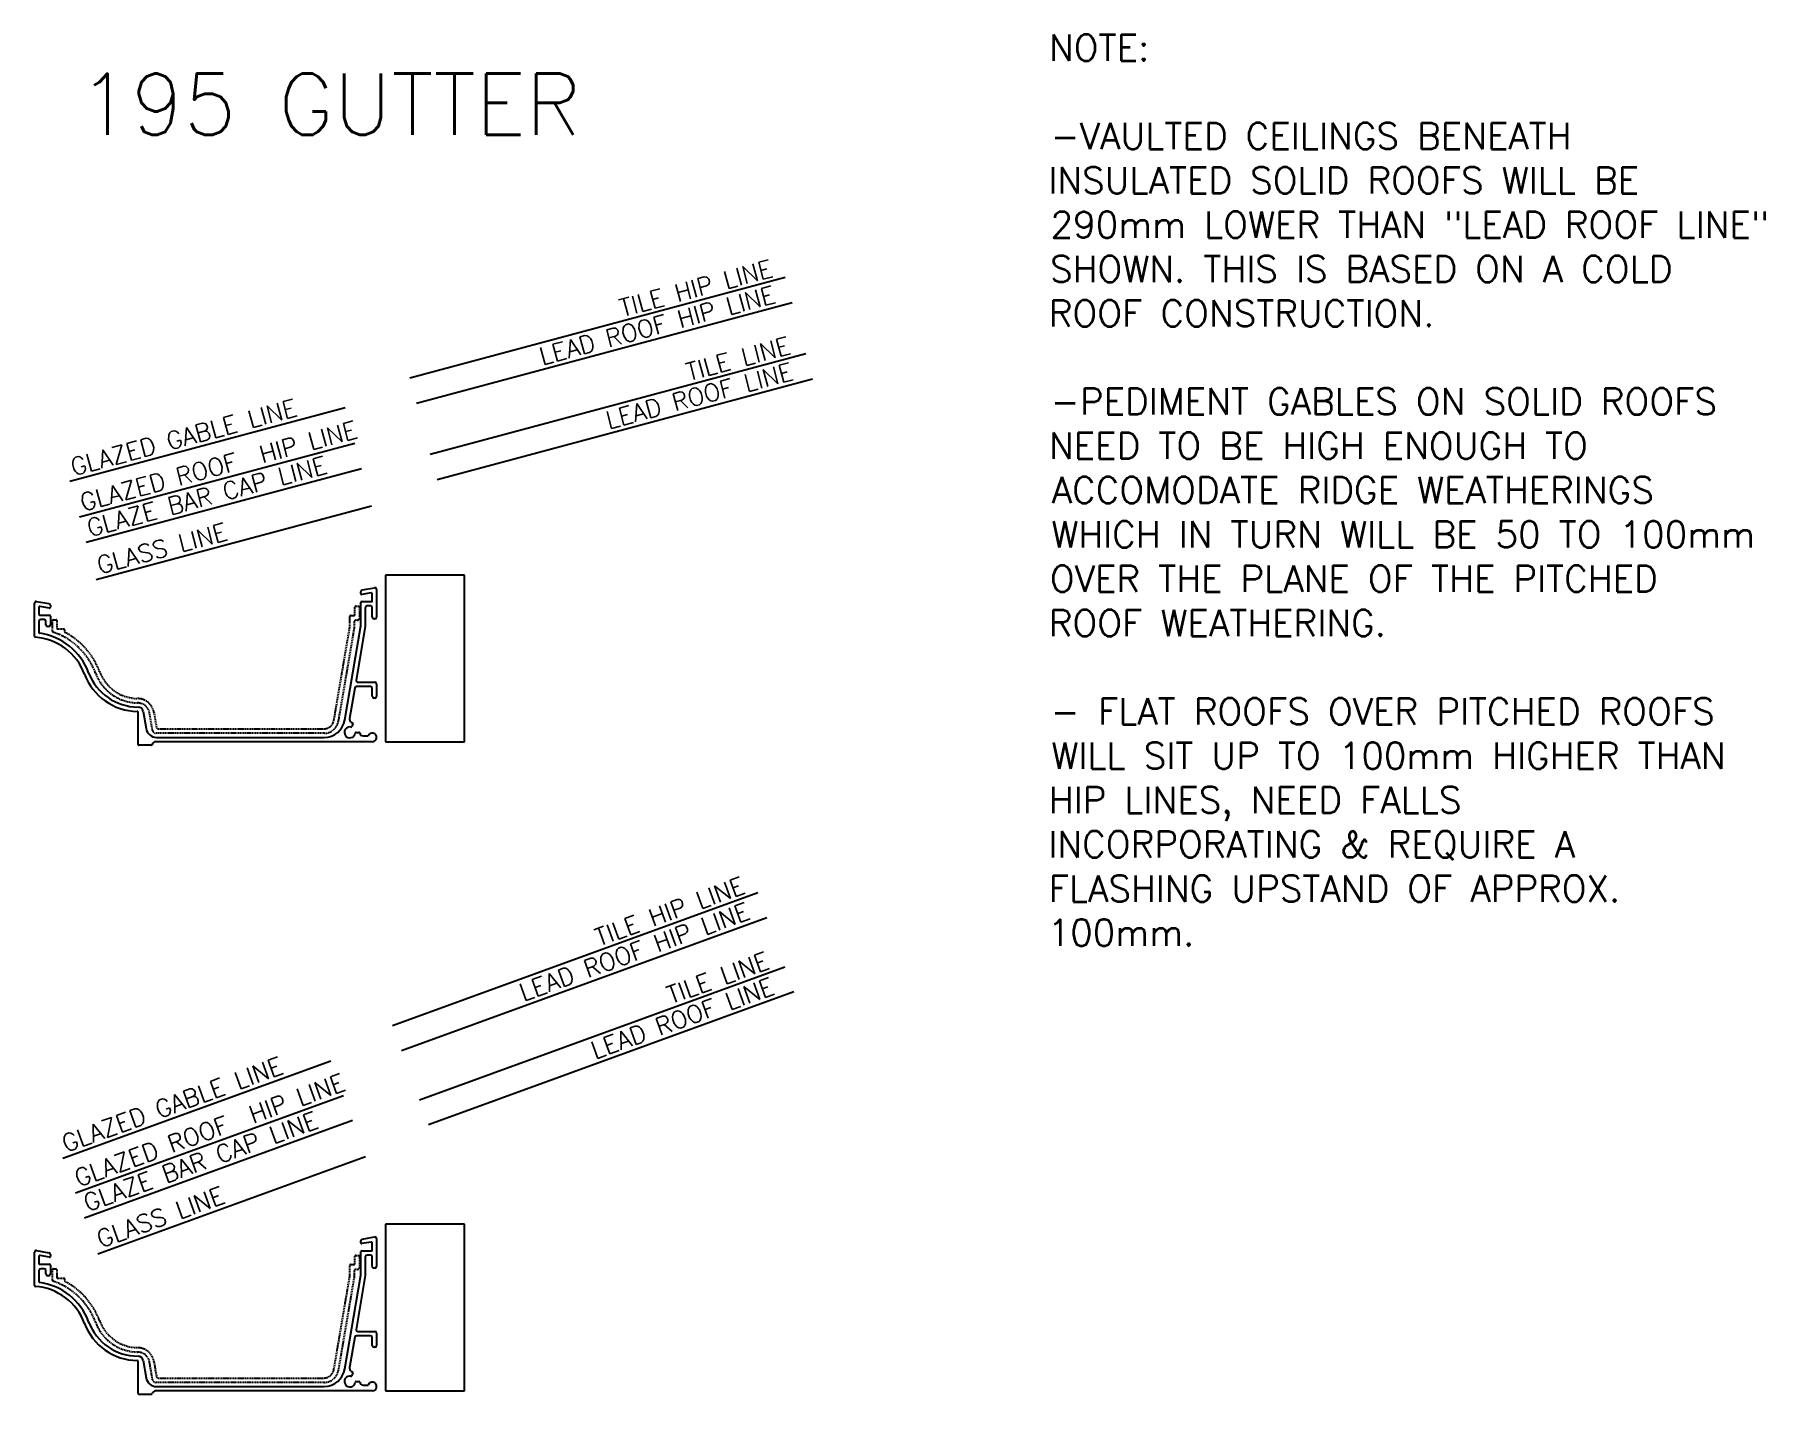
# Model space of a CAD drawing. Header units: millimetres. Extents: x -38686 to 870903, y -23218 to 232707.
# Drawn here: x 28239 to 32048, y 13107 to 16101 of the extents above; entities that cross this region are included whole.
import ezdxf

# ---------------------------------------------------------------- set-up
doc = ezdxf.new("R2010")
doc.units = ezdxf.units.MM
doc.header["$LTSCALE"] = 10
doc.linetypes.add('HIDDEN', pattern=[0.375, 0.25, -0.125])
for name, color, linetype in [('40 - Detail Outline', 142, 'Continuous'), ('44 - Detail Text', 7, 'Continuous'), ('900 - 0.05mm Line Thickness', 250, 'Continuous'), ('907 - 0.35mm Line Thickness', 142, 'Continuous')]:
    doc.layers.add(name, color=color, linetype=linetype)
doc.styles.add('1-20', font='romans.shx', dxfattribs={"width": 0.8, "height": 35})

msp = doc.modelspace()

# ---------------------------------------------------------------- linework, layer by layer
at = {"layer": '40 - Detail Outline', "color": 2, "ltscale": 10}
for p, q in [((29064.891, 15345.01), (29891.669, 15566.545)), ((29109.876, 15177.122), (29936.655, 15398.657)), ((29026.842, 13918.921), (29831.166, 14211.671)), ((29086.288, 13755.593), (29890.613, 14048.343))]:
    msp.add_line(p, q, dxfattribs=at)
at = {"layer": '40 - Detail Outline', "color": 1, "ltscale": 10}
for p, q in [((29079.886, 15289.048), (29906.665, 15510.582)), ((29124.871, 15121.16), (29951.65, 15342.694)), ((29046.657, 13864.478), (29850.982, 14157.229)), ((29106.104, 13701.15), (29910.428, 13993.9))]:
    msp.add_line(p, q, dxfattribs=at)
at = {"layer": '40 - Detail Outline', "color": 6, "ltscale": 10}
for p, q in [((28922.655, 15278.907), (28316.393, 15116.46)), ((28943.648, 15200.56), (28337.386, 15038.112)), ((28958.643, 15144.597), (28352.381, 14982.15)), ((28980.636, 15062.519), (28374.374, 14900.071)), ((28890.908, 13840.673), (28301.111, 13626.005)), ((28918.65, 13764.453), (28328.853, 13549.785)), ((28938.465, 13710.01), (28348.669, 13495.342)), ((28967.528, 13630.161), (28377.731, 13415.492))]:
    msp.add_line(p, q, dxfattribs=at)
at = {"layer": '40 - Detail Outline', "color": 7, "ltscale": 10}
for p, q in [((29185.106, 14910.786), (29011.296, 14910.786)), ((29011.296, 14910.786), (29011.296, 14543.852)), ((29185.106, 14543.852), (29185.106, 14910.786)), ((29011.296, 14543.852), (29185.106, 14543.852)), ((29185.106, 13481.678), (29011.296, 13481.678)), ((29011.296, 13481.678), (29011.296, 13114.744)), ((29185.106, 13114.744), (29185.106, 13481.678)), ((29011.296, 13114.744), (29185.106, 13114.744))]:
    msp.add_line(p, q, dxfattribs=at)
at = {"layer": '900 - 0.05mm Line Thickness', "linetype": 'HIDDEN'}
for p, q in [((28932.627, 14794.486), (28932.627, 14820.016)), ((28934.558, 14821.948), (28942.283, 14821.948)), ((28944.214, 14823.879), (28944.214, 14840.217)), ((28946.145, 14842.148), (28951.939, 14842.148)), ((28953.87, 14840.217), (28953.87, 14815.111)), ((28277.941, 14787.233), (28277.941, 14810.437)), ((28279.872, 14812.369), (28285.666, 14812.369)), ((28287.597, 14810.437), (28287.597, 14794.099)), ((28289.528, 14792.168), (28295.487, 14792.168)), ((28295.487, 14792.168), (28296.307, 14791.349)), ((28296.307, 14791.349), (28297.126, 14792.168)), ((28297.126, 14792.168), (28303.085, 14792.168)), ((28305.016, 14790.237), (28305.016, 14786.184)), ((28897.999, 14591.479), (28932.627, 14794.486)), ((28942.283, 14793.668), (28907.244, 14588.249)), ((28942.283, 14807.386), (28942.283, 14793.668)), ((28950.008, 14811.249), (28946.145, 14811.249)), ((28498.37, 14568.991), (28492.022, 14606.805)), ((28501.545, 14608.404), (28507.082, 14575.424)), ((28876.784, 14562.545), (28505.989, 14562.545)), ((28510.891, 14572.201), (28875.154, 14572.201)), ((28944.214, 13394.771), (28944.214, 13411.109)), ((28946.145, 13413.04), (28951.939, 13413.04)), ((28953.87, 13411.109), (28953.87, 13386.003)), ((28277.941, 13358.125), (28277.941, 13381.329)), ((28279.872, 13383.261), (28285.666, 13383.261)), ((28287.597, 13381.329), (28287.597, 13364.991)), ((28932.627, 13365.378), (28932.627, 13390.908)), ((28934.558, 13392.84), (28942.283, 13392.84)), ((28942.283, 13378.278), (28942.283, 13364.56)), ((28950.008, 13382.141), (28946.145, 13382.141)), ((28289.528, 13363.06), (28295.487, 13363.06)), ((28295.487, 13363.06), (28296.307, 13362.241)), ((28296.307, 13362.241), (28297.126, 13363.06)), ((28297.126, 13363.06), (28303.085, 13363.06)), ((28305.016, 13361.129), (28305.016, 13357.076)), ((28897.999, 13162.371), (28932.627, 13365.378)), ((28942.283, 13364.56), (28907.244, 13159.141)), ((28501.545, 13179.296), (28507.082, 13146.316)), ((28498.37, 13139.883), (28492.022, 13177.697)), ((28510.891, 13143.093), (28875.154, 13143.093)), ((28876.784, 13133.437), (28505.989, 13133.437))]:
    msp.add_line(p, q, dxfattribs=at)
for centre, radius, start, end in [((28934.558, 14820.016), 1.931, 90, 180), ((28942.283, 14823.879), 1.931, 270, 0), ((28946.145, 14840.217), 1.931, 90, 180), ((28951.939, 14840.217), 1.931, 0, 90), ((28279.872, 14810.437), 1.931, 90, 180), ((28279.872, 14787.233), 1.931, 180, 251.596698), ((28231.607, 14642.277), 150.849, 20.522332, 71.584378), ((28285.666, 14810.437), 1.931, 0, 90), ((28289.528, 14794.099), 1.931, 180, 270), ((28303.085, 14790.237), 1.931, 0, 90), ((28306.948, 14786.184), 1.931, 180, 242.324947), ((28231.607, 14642.277), 160.505, 20.514541, 62.366843), ((28946.145, 14807.386), 3.862, 90, 180), ((28950.008, 14815.111), 3.862, 270, 0), ((28467.354, 14730.056), 100.711, 200.273456, 268.864344), ((28467.354, 14730.056), 91.055, 200.260796, 268.810219), ((28465.358, 14602.328), 27.037, 9.53, 90), ((28465.358, 14602.328), 36.693, 9.53, 89.835445), ((28875.154, 14595.376), 23.175, 270, 350.32), ((28876.784, 14593.445), 30.9, 270, 350.32), ((28505.989, 14570.27), 7.725, 189.53, 270), ((28510.891, 14576.064), 3.862, 189.53, 270), ((28946.145, 13411.109), 1.931, 90, 180), ((28951.939, 13411.109), 1.931, 0, 90), ((28279.872, 13381.329), 1.931, 90, 180), ((28285.666, 13381.329), 1.931, 0, 90), ((28934.558, 13390.908), 1.931, 90, 180), ((28942.283, 13394.771), 1.931, 270, 0), ((28946.145, 13378.278), 3.862, 90, 180), ((28950.008, 13386.003), 3.862, 270, 0), ((28279.872, 13358.125), 1.931, 180, 251.596698), ((28231.607, 13213.169), 150.849, 20.522332, 71.584378), ((28289.528, 13364.991), 1.931, 180, 270), ((28303.085, 13361.129), 1.931, 0, 90), ((28306.948, 13357.076), 1.931, 180, 242.324947), ((28231.607, 13213.169), 160.505, 20.514541, 62.366843), ((28467.354, 13300.948), 100.711, 200.273456, 268.864344), ((28467.354, 13300.948), 91.055, 200.260796, 268.810219), ((28465.358, 13173.22), 27.037, 9.53, 90), ((28465.358, 13173.22), 36.693, 9.53, 89.835445), ((28510.891, 13146.956), 3.862, 189.53, 270), ((28875.154, 13166.268), 23.175, 270, 350.32), ((28876.784, 13164.337), 30.9, 270, 350.32), ((28505.989, 13141.162), 7.725, 189.53, 270)]:
    msp.add_arc(centre, radius, start, end, dxfattribs=at)
at = {"layer": '907 - 0.35mm Line Thickness', "ltscale": 10}
for p, q in [((28957.222, 14869.88), (28957.222, 14874.14)), ((28980.063, 14871.586), (28959.486, 14867.977)), ((28960.417, 14877.944), (28987.454, 14882.686)), ((28982.328, 14854.316), (28982.328, 14869.684)), ((28991.984, 14878.882), (28991.984, 14818.009)), ((28238.805, 14791.238), (28238.805, 14848.986)), ((28238.805, 14775.85), (28238.805, 14848.986)), ((28243.335, 14852.791), (28270.372, 14848.049)), ((28248.461, 14839.789), (28248.461, 14824.421)), ((28250.393, 14822.49), (28271.636, 14822.49)), ((28271.302, 14838.082), (28250.726, 14841.691)), ((28273.567, 14844.244), (28273.567, 14839.984)), ((28273.567, 14820.559), (28273.567, 14801.285)), ((28957.222, 14798.736), (28957.222, 14850.454)), ((28959.153, 14852.385), (28980.396, 14852.385)), ((28966.878, 14838.867), (28966.878, 14797.918)), ((28978.465, 14842.729), (28970.74, 14842.729)), ((28982.328, 14818.009), (28982.328, 14838.867)), ((28248.461, 14808.971), (28248.461, 14783.665)), ((28260.049, 14812.834), (28252.324, 14812.834)), ((28263.911, 14801.285), (28263.911, 14808.971)), ((28269.705, 14797.423), (28267.774, 14797.423)), ((28921.969, 14592.065), (28957.222, 14798.736)), ((28966.878, 14797.918), (28946.651, 14679.34)), ((28988.121, 14814.147), (28986.19, 14814.147)), ((28978.465, 14665.172), (28947.494, 14665.172)), ((28950.459, 14674.828), (28968.471, 14674.828)), ((28968.471, 14674.828), (28969.29, 14675.648)), ((28969.29, 14675.648), (28970.109, 14674.828)), ((28970.109, 14674.828), (28988.121, 14674.828)), ((28991.984, 14670.966), (28991.984, 14643.929)), ((28943.687, 14661.959), (28932.298, 14595.194)), ((28982.328, 14643.929), (28982.328, 14661.31)), ((28988.121, 14640.066), (28986.19, 14640.066)), ((28466.69, 14538.059), (28466.69, 14608.757)), ((28478.136, 14610.634), (28484.48, 14572.846)), ((28507.334, 14553.509), (28876.279, 14553.509)), ((28935.94, 14587.271), (28938.772, 14585.572)), ((28939.599, 14583.271), (28937.556, 14577.494)), ((28946.731, 14564.517), (28952.859, 14564.517)), ((28962.32, 14556.792), (28973.247, 14556.792)), ((28495.853, 14536.128), (28468.621, 14536.128)), ((28982.328, 14543.852), (28505.315, 14543.852)), ((28960.417, 13448.836), (28987.454, 13453.578)), ((28991.984, 13449.774), (28991.984, 13388.901)), ((28238.805, 13362.13), (28238.805, 13419.878)), ((28238.805, 13346.742), (28238.805, 13419.878)), ((28243.335, 13423.683), (28270.372, 13418.941)), ((28248.461, 13410.681), (28248.461, 13395.313)), ((28271.302, 13408.974), (28250.726, 13412.583)), ((28273.567, 13415.136), (28273.567, 13410.876)), ((28957.222, 13440.772), (28957.222, 13445.032)), ((28957.222, 13369.628), (28957.222, 13421.346)), ((28959.153, 13423.277), (28980.396, 13423.277)), ((28980.063, 13442.478), (28959.486, 13438.869)), ((28966.878, 13409.759), (28966.878, 13368.81)), ((28978.465, 13413.621), (28970.74, 13413.621)), ((28982.328, 13425.208), (28982.328, 13440.576)), ((28982.328, 13388.901), (28982.328, 13409.759)), ((28248.461, 13379.863), (28248.461, 13354.557)), ((28250.393, 13393.382), (28271.636, 13393.382)), ((28260.049, 13383.726), (28252.324, 13383.726)), ((28263.911, 13372.177), (28263.911, 13379.863)), ((28273.567, 13391.451), (28273.567, 13372.177)), ((28921.969, 13162.957), (28957.222, 13369.628)), ((28988.121, 13385.039), (28986.19, 13385.039)), ((28269.705, 13368.315), (28267.774, 13368.315)), ((28966.878, 13368.81), (28946.651, 13250.232)), ((28943.687, 13232.851), (28932.298, 13166.086)), ((28978.465, 13236.064), (28947.494, 13236.064)), ((28950.459, 13245.72), (28968.471, 13245.72)), ((28968.471, 13245.72), (28969.29, 13246.54)), ((28969.29, 13246.54), (28970.109, 13245.72)), ((28970.109, 13245.72), (28988.121, 13245.72)), ((28982.328, 13214.821), (28982.328, 13232.202)), ((28991.984, 13241.858), (28991.984, 13214.821)), ((28466.69, 13108.951), (28466.69, 13179.649)), ((28478.136, 13181.526), (28484.48, 13143.738)), ((28988.121, 13210.958), (28986.19, 13210.958)), ((28935.94, 13158.163), (28938.772, 13156.464)), ((28939.599, 13154.163), (28937.556, 13148.386)), ((28495.853, 13107.02), (28468.621, 13107.02)), ((28982.328, 13114.744), (28505.315, 13114.744)), ((28507.334, 13124.401), (28876.279, 13124.401)), ((28946.731, 13135.409), (28952.859, 13135.409)), ((28962.32, 13127.684), (28973.247, 13127.684))]:
    msp.add_line(p, q, dxfattribs=at)
for centre, radius, start, end in [((28961.084, 14874.14), 3.862, 99.947626, 180), ((28959.153, 14869.88), 1.931, 180, 279.947626), ((28980.396, 14869.684), 1.931, 0, 99.947626), ((28988.121, 14878.882), 3.862, 0, 99.947626), ((28242.668, 14848.986), 3.862, 80.052374, 180), ((28250.393, 14839.789), 1.931, 80.052374, 180), ((28250.393, 14824.421), 1.931, 180, 270), ((28269.705, 14844.244), 3.862, 0, 80.052374), ((28271.636, 14839.984), 1.931, 260.052374, 0), ((28271.636, 14820.559), 1.931, 0, 90), ((28959.153, 14850.454), 1.931, 90, 180), ((28970.74, 14838.867), 3.862, 90, 180), ((28978.465, 14838.867), 3.862, 0, 90), ((28980.396, 14854.316), 1.931, 270, 0), ((28986.19, 14818.009), 3.862, 180, 270), ((28988.121, 14818.009), 3.862, 270, 0), ((28252.324, 14808.971), 3.862, 90, 180), ((28249.427, 14783.665), 0.966, 180, 262.215226), ((28230.947, 14648.49), 135.467, 20.475231, 82.215226), ((28260.049, 14808.971), 3.862, 0, 90), ((28267.774, 14801.285), 3.862, 180, 270), ((28269.705, 14801.285), 3.862, 270, 0), ((28240.736, 14775.856), 1.931, 180.172066, 265.604418), ((28230.947, 14648.49), 125.81, 20.475231, 85.60481), ((28466.704, 14736.517), 125.844, 200.474204, 269.141162), ((28466.704, 14736.517), 116.188, 200.474161, 270), ((28947.494, 14661.31), 3.862, 90, 170.32), ((28950.459, 14678.691), 3.862, 170.32, 270), ((28978.465, 14661.31), 3.862, 0, 90), ((28988.121, 14670.966), 3.862, 0, 90), ((28986.19, 14643.929), 3.862, 180, 270), ((28988.121, 14643.929), 3.862, 270, 0), ((28464.759, 14608.757), 1.931, 360, 88.255554), ((28466.704, 14608.742), 11.587, 9.397276, 90), ((28876.279, 14599.858), 46.349, 270, 350.32), ((28939.914, 14593.896), 7.726, 170.323789, 239.039133), ((28507.334, 14576.683), 23.175, 189.53, 270), ((28932.965, 14564.517), 11.974, 77.943218, 352.576782), ((28935.735, 14578.138), 1.931, 261.997078, 340.52), ((28937.779, 14583.915), 1.931, 340.52, 59.042922), ((28946.731, 14562.585), 1.931, 90, 168.522922), ((28952.859, 14562.585), 1.931, 11.477078, 90), ((28962.32, 14564.517), 7.725, 191.551931, 270), ((28982.328, 14553.509), 9.656, 270, 160.123126), ((28468.621, 14538.059), 1.931, 180, 270), ((28495.853, 14538.059), 1.931, 270, 348.522918), ((28505.315, 14536.128), 7.725, 90, 168.44807), ((28961.084, 13445.032), 3.862, 99.947626, 180), ((28988.121, 13449.774), 3.862, 0, 99.947626), ((28242.668, 13419.878), 3.862, 80.052374, 180), ((28250.393, 13410.681), 1.931, 80.052374, 180), ((28269.705, 13415.136), 3.862, 0, 80.052374), ((28271.636, 13410.876), 1.931, 260.052374, 0), ((28959.153, 13440.772), 1.931, 180, 279.947626), ((28959.153, 13421.346), 1.931, 90, 180), ((28970.74, 13409.759), 3.862, 90, 180), ((28978.465, 13409.759), 3.862, 0, 90), ((28980.396, 13440.576), 1.931, 0, 99.947626), ((28980.396, 13425.208), 1.931, 270, 0), ((28250.393, 13395.313), 1.931, 180, 270), ((28252.324, 13379.863), 3.862, 90, 180), ((28260.049, 13379.863), 3.862, 0, 90), ((28267.774, 13372.177), 3.862, 180, 270), ((28269.705, 13372.177), 3.862, 270, 0), ((28271.636, 13391.451), 1.931, 0, 90), ((28986.19, 13388.901), 3.862, 180, 270), ((28988.121, 13388.901), 3.862, 270, 0), ((28240.736, 13346.748), 1.931, 180.172066, 265.604418), ((28230.947, 13219.382), 125.81, 20.475231, 85.60481), ((28249.427, 13354.557), 0.966, 180, 262.215226), ((28230.947, 13219.382), 135.467, 20.475231, 82.215226), ((28466.704, 13307.409), 125.844, 200.474204, 269.141162), ((28466.704, 13307.409), 116.188, 200.474161, 270), ((28947.494, 13232.202), 3.862, 90, 170.32), ((28950.459, 13249.583), 3.862, 170.32, 270), ((28978.465, 13232.202), 3.862, 0, 90), ((28988.121, 13241.858), 3.862, 0, 90), ((28464.759, 13179.649), 1.931, 360, 88.255554), ((28466.704, 13179.634), 11.587, 9.397276, 90), ((28986.19, 13214.821), 3.862, 180, 270), ((28988.121, 13214.821), 3.862, 270, 0), ((28507.334, 13147.575), 23.175, 189.53, 270), ((28876.279, 13170.75), 46.349, 270, 350.32), ((28932.965, 13135.409), 11.974, 77.943218, 352.576782), ((28939.914, 13164.788), 7.726, 170.323789, 239.039133), ((28935.735, 13149.03), 1.931, 261.997078, 340.52), ((28937.779, 13154.807), 1.931, 340.52, 59.042922), ((28468.621, 13108.951), 1.931, 180, 270), ((28495.853, 13108.951), 1.931, 270, 348.522918), ((28505.315, 13107.02), 7.725, 90, 168.44807), ((28946.731, 13133.477), 1.931, 90, 168.522922), ((28952.859, 13133.477), 1.931, 11.477078, 90), ((28962.32, 13135.409), 7.725, 191.551931, 270), ((28982.328, 13124.401), 9.656, 270, 160.123126)]:
    msp.add_arc(centre, radius, start, end, dxfattribs=at)

# ---------------------------------------------------------------- texts
at = {"layer": '44 - Detail Text', "color": 3, "style": '1-20'}
for s, height, p in [('NOTE:', 57.9368, (30472.155, 16042.735)), ('195 GUTTER', 135.1859, (28335.245, 15879.841)), ('-VAULTED CEILINGS BENEATH', 57.93681, (30475.751, 15848.624)), ('INSULATED SOLID ROOFS WILL BE', 57.93681, (30470.772, 15751.035)), ('290mm LOWER THAN "LEAD ROOF LINE"', 57.93681, (30475.949, 15653.446)), ('SHOWN. THIS IS BASED ON A COLD', 57.93681, (30474.684, 15555.858)), ('ROOF CONSTRUCTION.', 57.93681, (30471.957, 15458.269)), ('-PEDIMENT GABLES ON SOLID ROOFS', 57.93681, (30475.751, 15264.118)), ('NEED TO BE HIGH ENOUGH TO', 57.93681, (30472.155, 15166.53)), ('ACCOMODATE RIDGE WEATHERINGS', 57.93681, (30478.32, 15068.941)), ('WHICH IN TURN WILL BE 50 TO 100mm', 57.93681, (30477.332, 14971.352)), ('OVER THE PLANE OF THE PITCHED', 57.93681, (30474.407, 14873.763)), ('ROOF WEATHERING.', 57.93681, (30471.957, 14776.174)), ('- FLAT ROOFS OVER PITCHED ROOFS', 57.93681, (30475.751, 14582.024)), ('WILL SIT UP TO 100mm HIGHER THAN', 57.93681, (30477.332, 14484.435)), ('HIP LINES, NEED FALLS', 57.93681, (30471.839, 14386.886)), ('INCORPORATING & REQUIRE A', 57.93681, (30470.772, 14289.297)), ('FLASHING UPSTAND OF APPROX.', 57.93681, (30471.681, 14191.708)), ('100mm.', 57.9368, (30469.507, 14094.909))]:
    msp.add_text(s, height=height, dxfattribs=at).set_placement(p)
for s, height, rotation, p in [('TILE HIP LINE', 38.62454, 15, (29533.027, 15478.982)), ('LEAD ROOF HIP LINE', 38.62454, 15, (29356.64, 15372.775)), ('TILE LINE', 38.6245, 15, (29679.377, 15338.255)), ('LEAD ROOF LINE', 38.62454, 15, (29502.99, 15232.048)), ('GLAZED GABLE LINE', 38.62454, 15, (28324.186, 15129.165)), ('GLAZED ROOF  HIP LINE', 38.62454, 15, (28345.176, 15050.83)), ('GLAZE BAR CAP LINE', 38.62454, 15, (28360.175, 14994.854)), ('GLASS LINE', 38.6245, 15, (28382.168, 14912.776)), ('TILE HIP LINE', 38.62454, 20, (29481.52, 14093.184)), ('LEAD ROOF HIP LINE', 38.62454, 20, (29315.061, 13972.008)), ('TILE LINE', 38.6245, 20, (29639.578, 13965.747)), ('LEAD ROOF LINE', 38.62454, 20, (29473.119, 13844.571)), ('GLAZED GABLE LINE', 38.62454, 20, (28307.768, 13639.34)), ('GLAZED ROOF  HIP LINE', 38.62454, 20, (28335.505, 13563.133)), ('GLAZE BAR CAP LINE', 38.62454, 20, (28355.325, 13508.678)), ('GLASS LINE', 38.6245, 20, (28384.388, 13428.828))]:
    msp.add_text(s, height=height, rotation=rotation, dxfattribs=at).set_placement(p)

doc.saveas('drawing.dxf')
